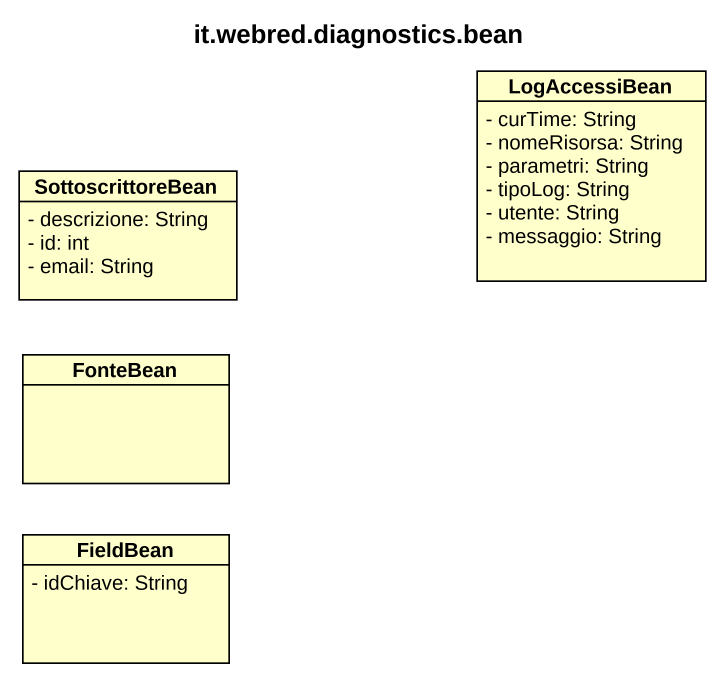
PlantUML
@startuml
title it.webred.diagnostics.bean
hide circle
hide empty members
skinparam classAttributeIconSize 0
class LogAccessiBean {
  - curTime: String
  - nomeRisorsa: String
  - parametri: String
  - tipoLog: String
  - utente: String
  - messaggio: String
}
class SottoscrittoreBean {
  - descrizione: String
  - id: int
  - email: String
}
class FonteBean
class FieldBean {
  - idChiave: String
}
@enduml
